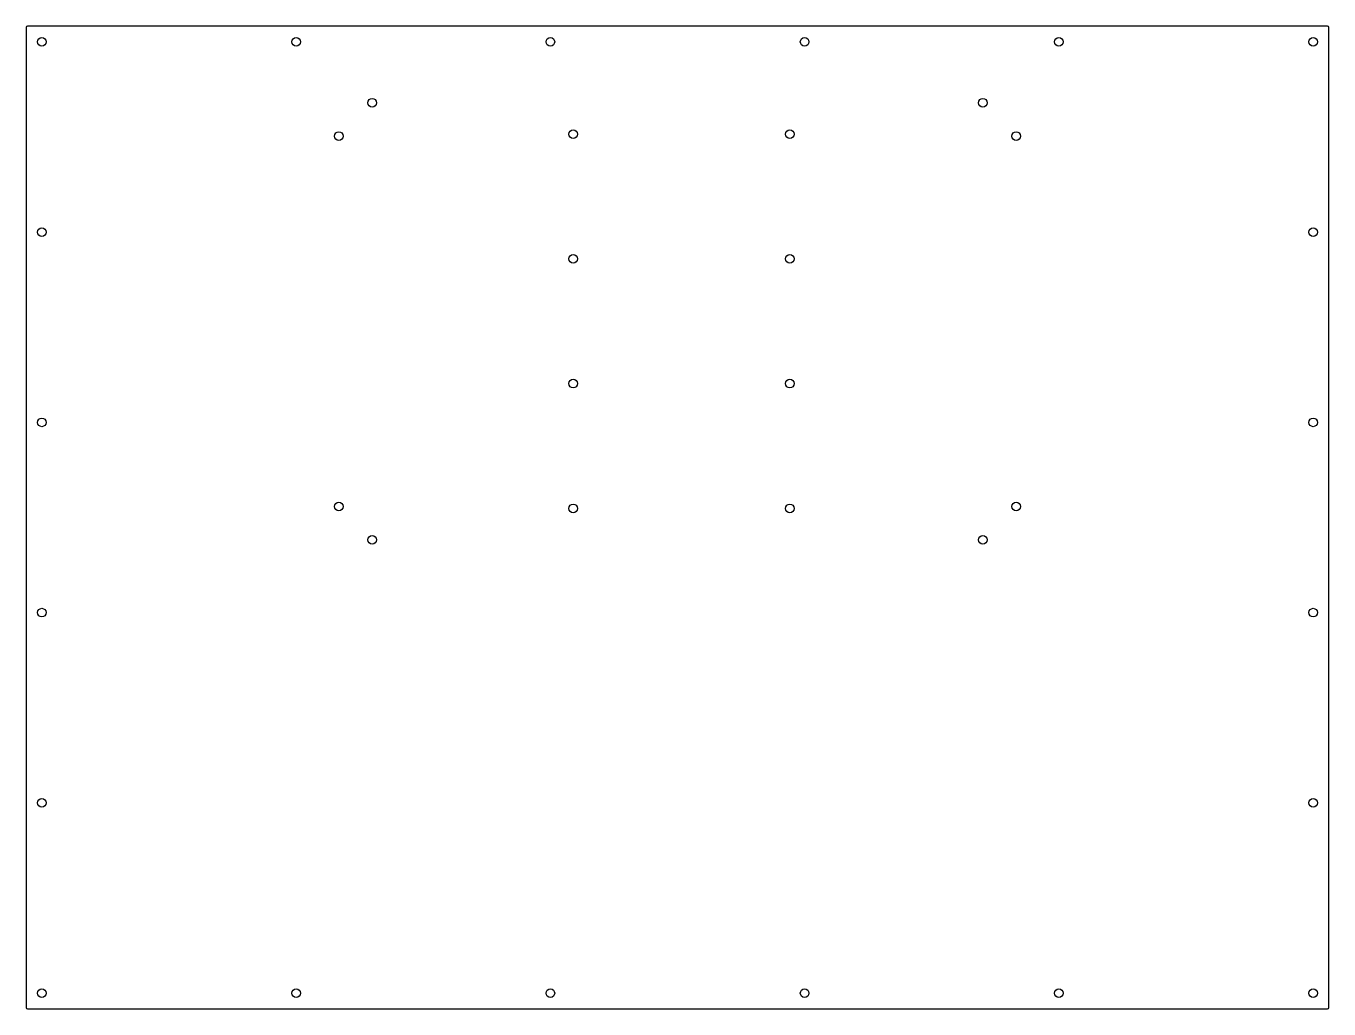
# Model space of a CAD drawing. Header units: millimetres. Extents: x -415 to 415, y -313 to 313.
import ezdxf

# ---------------------------------------------------------------- set-up
doc = ezdxf.new("R2010")
doc.units = ezdxf.units.MM

msp = doc.modelspace()

# ---------------------------------------------------------------- linework, layer by layer
at = {"color": 7, "linetype": 'Continuous', "lineweight": 25}
for p, q in [((-415, 312), (-415, -312)), ((414, 313), (-414, 313)), ((415, -312), (415, 312)), ((-414, -313), (414, -313))]:
    msp.add_line(p, q, dxfattribs=at)
for centre in [(-405, 303), (-243, 303), (-81, 303), (81, 303), (243, 303), (405, 303), (-194.46, 264.18), (194.46, 264.18), (-215.68, 242.96), (-66.5, 244.18), (71.5, 244.18), (215.68, 242.96), (-405, 181.8), (405, 181.8), (-66.5, 164.73), (71.5, 164.73), (-66.5, 85.27), (71.5, 85.27), (-405, 60.6), (405, 60.6), (-215.68, 7.04), (-66.5, 5.82), (71.5, 5.82), (215.68, 7.04), (-194.46, -14.18), (194.46, -14.18), (-405, -60.6), (405, -60.6), (-405, -181.8), (405, -181.8), (-405, -303), (-243, -303), (-81, -303), (81, -303), (243, -303), (405, -303)]:
    msp.add_circle(centre, 2.75, dxfattribs=at)
for centre, start, end in [((-414, 312), 90, 180), ((414, 312), 0, 90), ((-414, -312), 180, 270), ((414, -312), 270, 360)]:
    msp.add_arc(centre, 1, start, end, dxfattribs=at)

doc.saveas('drawing.dxf')
